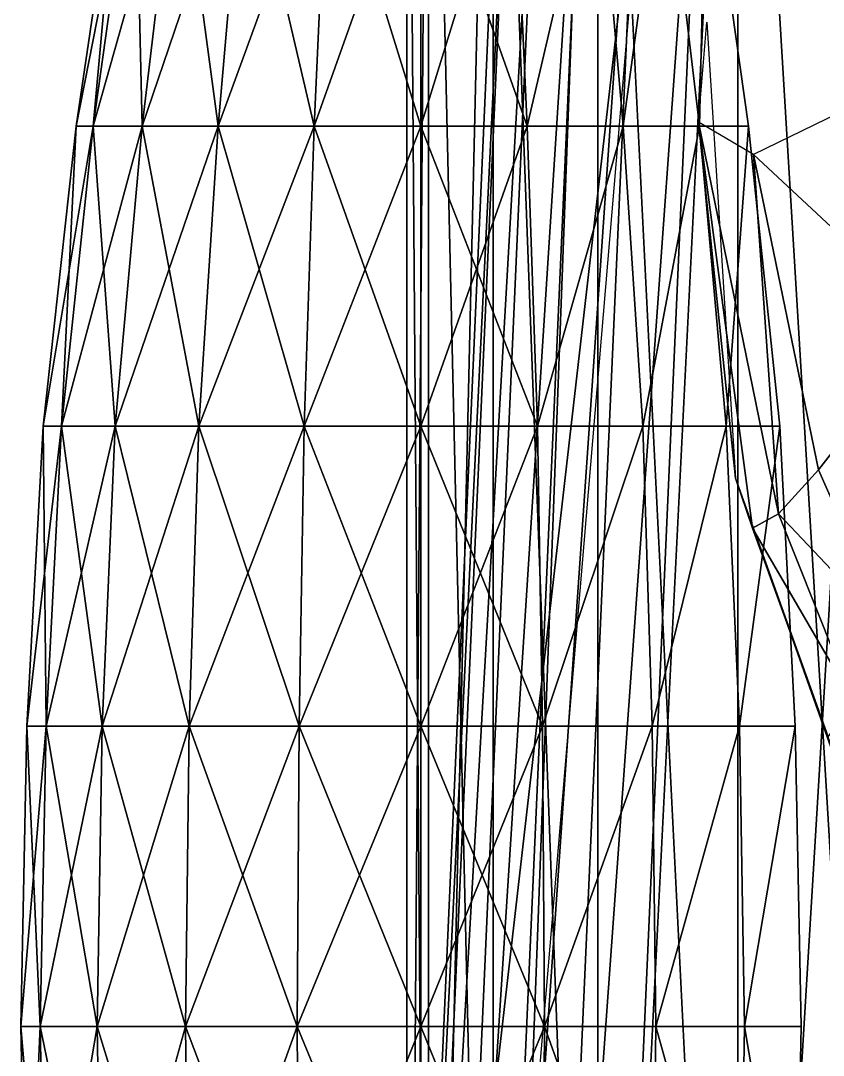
# Model space of a CAD drawing. Extents: x -6.9 to 5, y -21.1 to 53.8.
# Drawn here: x -6.93 to -2.92, y 34.84 to 40.01 of the extents above; entities that cross this region are included whole.
import ezdxf

# ---------------------------------------------------------------- set-up
doc = ezdxf.new("R2010")
doc.units = 0
doc.header["$MEASUREMENT"] = 0
doc.layers.add('DEFAULT', color=7, linetype='CONTINUOUS')

msp = doc.modelspace()

# ---------------------------------------------------------------- linework, layer by layer
at = {"layer": 'DEFAULT'}
for points in [[(-5, 29.5), (-4.890738, 43.5, -1.039558), (-4.890738, 29.5, -1.039558)], [(-4.890738, 29.5, 1.039558), (-5, 43.5), (-5, 29.5)], [(-4.890738, 43.5, 1.039558), (-5, 43.5), (-4.890738, 29.5, 1.039558)], [(-5, 43.5), (-4.890738, 43.5, -1.039558), (-5, 29.5)], [(-4.890738, 29.5, -1.039559), (-4.567728, 43.5, -2.033683), (-4.567728, 29.5, -2.033683)], [(-4.567728, 29.5, 2.033683), (-4.890738, 43.5, 1.039559), (-4.890738, 29.5, 1.039559)], [(-4.567728, 43.5, 2.033683), (-4.890738, 43.5, 1.039559), (-4.567728, 29.5, 2.033683)], [(-4.890738, 43.5, -1.039559), (-4.567728, 43.5, -2.033683), (-4.890738, 29.5, -1.039559)], [(-4.567728, 29.5, -2.033683), (-4.045086, 43.5, -2.938926), (-4.045086, 29.5, -2.938926)], [(-4.045086, 29.5, 2.938926), (-4.567728, 43.5, 2.033683), (-4.567728, 29.5, 2.033683)], [(-4.045086, 43.5, 2.938926), (-4.567728, 43.5, 2.033683), (-4.045086, 29.5, 2.938926)], [(-4.567728, 43.5, -2.033683), (-4.045086, 43.5, -2.938926), (-4.567728, 29.5, -2.033683)], [(-4.045084, 29.5, -2.938926), (-3.345654, 43.5, -3.715724), (-3.345654, 29.5, -3.715724)], [(-3.345654, 29.5, 3.715724), (-4.045084, 43.5, 2.938926), (-4.045084, 29.5, 2.938926)], [(-3.345654, 43.5, 3.715724), (-4.045084, 43.5, 2.938926), (-3.345654, 29.5, 3.715724)], [(-4.045084, 43.5, -2.938926), (-3.345654, 43.5, -3.715724), (-4.045084, 29.5, -2.938926)], [(-3.345654, 29.5, -3.715724), (-2.5, 43.5, -4.330127), (-2.5, 29.5, -4.330127)], [(-2.5, 29.5, 4.330127), (-3.345654, 43.5, 3.715724), (-3.345654, 29.5, 3.715724)], [(-2.5, 43.5, 4.330127), (-3.345654, 43.5, 3.715724), (-2.5, 29.5, 4.330127)], [(-3.345654, 43.5, -3.715724), (-2.5, 43.5, -4.330127), (-3.345654, 29.5, -3.715724)], [(-4.5, 42.072975, 5.896986), (-3.75, 41.718246, 2.927024), (-5, 30.822975, 5.064734)], [(-4.451057, 42.050426, 6.205179), (-4.5, 42.072975, 5.896986), (-5, 30.822975, 5.064734)], [(-4.951057, 30.800425, 5.372927), (-4.451057, 42.050426, 6.205179), (-5, 30.822975, 5.064734)], [(-4.309013, 42.030083, 6.483204), (-4.451057, 42.050426, 6.205179), (-4.951057, 30.800425, 5.372927)], [(-4.809013, 30.780081, 5.650953), (-4.309013, 42.030083, 6.483204), (-4.951057, 30.800425, 5.372927)], [(-4.087784, 42.013939, 6.703846), (-4.309013, 42.030083, 6.483204), (-4.809013, 30.780081, 5.650953)], [(-4.587784, 30.763937, 5.871594), (-4.087784, 42.013939, 6.703846), (-4.809013, 30.780081, 5.650953)], [(-3.809013, 42.003571, 6.845507), (-4.087784, 42.013939, 6.703846), (-4.587784, 30.763937, 5.871594)], [(-4.309013, 30.753571, 6.013256), (-3.809013, 42.003571, 6.845507), (-4.587784, 30.763937, 5.871594)], [(-3.5, 42, 6.894319), (-3.809013, 42.003571, 6.845507), (-4.309013, 30.753571, 6.013256)], [(-4, 30.75, 6.062068), (-3.5, 42, 6.894319), (-4.309013, 30.753571, 6.013256)], [(4, 30.75, 6.062068), (3.5, 42, 6.894319), (-4, 30.75, 6.062068)], [(3.5, 42, 6.894319), (-3.5, 42, 6.894319), (-4, 30.75, 6.062068)], [(-3.75, 41.718246, 2.927024), (-4.5, 32.834625, 1.072976), (-5, 30.822975, 5.064734)], [(-6.652334, 39.480003, -2.27), (-6.430971, 40.980003, -2.27), (-6.357508, 40.980003, -2.733825)], [(-6.652334, 39.480003, -2.27), (-6.568037, 39.480003, -1.73777), (-6.430971, 40.980003, -2.27)], [(-6.568037, 39.480003, -2.80223), (-6.652334, 39.480003, -2.27), (-6.357508, 40.980003, -2.733825)], [(-6.568037, 39.480003, 3.30223), (-6.357508, 40.980003, 3.233825), (-6.652334, 39.480003, 2.77)], [(-6.652334, 39.480003, 2.77), (-6.430971, 40.980003, 2.77), (-6.568037, 39.480003, 2.23777)], [(-6.652334, 39.480003, 2.77), (-6.357508, 40.980003, 3.233825), (-6.430971, 40.980003, 2.77)], [(-6.568037, 39.480003, -1.73777), (-6.357508, 40.980003, -1.806175), (-6.430971, 40.980003, -2.27)], [(-6.144312, 40.980003, -3.15225), (-6.568037, 39.480003, -2.80223), (-6.357508, 40.980003, -2.733825)], [(-6.568037, 39.480003, -2.80223), (-6.144312, 40.980003, -3.15225), (-6.323397, 39.480003, -3.282363)], [(-6.568037, 39.480003, -1.73777), (-6.323397, 39.480003, -1.257637), (-6.357508, 40.980003, -1.806175)], [(-6.568037, 39.480003, 2.23777), (-6.357508, 40.980003, 2.306175), (-6.323397, 39.480003, 1.757637)], [(-6.568037, 39.480003, 3.30223), (-6.323397, 39.480003, 3.782363), (-6.144312, 40.980003, 3.65225)], [(-6.144312, 40.980003, 3.65225), (-6.357508, 40.980003, 3.233825), (-6.568037, 39.480003, 3.30223)], [(-6.568037, 39.480003, 2.23777), (-6.430971, 40.980003, 2.77), (-6.357508, 40.980003, 2.306175)], [(-6.323397, 39.480003, -1.257637), (-6.144312, 40.980003, -1.38775), (-6.357508, 40.980003, -1.806175)], [(-6.323397, 39.480003, 1.757637), (-6.357508, 40.980003, 2.306175), (-6.144312, 40.980003, 1.88775)], [(-6.323397, 39.480003, -3.282363), (-6.144312, 40.980003, -3.15225), (-5.812248, 40.980003, -3.484312)], [(-6.144312, 40.980003, -1.38775), (-6.323397, 39.480003, -1.257637), (-5.942362, 39.480003, -0.8766)], [(-5.812248, 40.980003, -3.484312), (-5.942362, 39.480003, -3.6634), (-6.323397, 39.480003, -3.282363)], [(-5.812248, 40.980003, 3.984312), (-6.323397, 39.480003, 3.782363), (-5.942362, 39.480003, 4.1634)], [(-6.144312, 40.980003, 1.88775), (-5.942362, 39.480003, 1.3766), (-6.323397, 39.480003, 1.757637)], [(-6.323397, 39.480003, 3.782363), (-5.812248, 40.980003, 3.984312), (-6.144312, 40.980003, 3.65225)], [(-6.144312, 40.980003, -1.38775), (-5.942362, 39.480003, -0.8766), (-5.812248, 40.980003, -1.055688)], [(-6.144312, 40.980003, 1.88775), (-5.812248, 40.980003, 1.555688), (-5.942362, 39.480003, 1.3766)], [(-5.942362, 39.480003, -3.6634), (-5.812248, 40.980003, -3.484312), (-5.393824, 40.980003, -3.697509)], [(-5.942362, 39.480003, -0.8766), (-5.462229, 39.480003, -0.631961), (-5.812248, 40.980003, -1.055688)], [(-5.462229, 39.480003, -3.908038), (-5.942362, 39.480003, -3.6634), (-5.393824, 40.980003, -3.697509)], [(-5.462229, 39.480003, 4.408038), (-5.393824, 40.980003, 4.197509), (-5.942362, 39.480003, 4.1634)], [(-5.942362, 39.480003, 1.3766), (-5.812248, 40.980003, 1.555688), (-5.462229, 39.480003, 1.131961)], [(-5.942362, 39.480003, 4.1634), (-5.393824, 40.980003, 4.197509), (-5.812248, 40.980003, 3.984312)], [(-5.462229, 39.480003, -0.631961), (-5.393824, 40.980003, -0.842491), (-5.812248, 40.980003, -1.055688)], [(-5.462229, 39.480003, 1.131961), (-5.812248, 40.980003, 1.555688), (-5.393824, 40.980003, 1.342491)], [(-4.929998, 39.480003, -3.992335), (-5.462229, 39.480003, -3.908038), (-4.929998, 40.980003, -3.770972)], [(-5.393824, 40.980003, -0.842491), (-5.462229, 39.480003, -0.631961), (-4.929998, 39.480003, -0.547664)], [(-4.929998, 40.980003, -3.770972), (-5.462229, 39.480003, -3.908038), (-5.393824, 40.980003, -3.697509)], [(-4.929998, 40.980003, 4.270972), (-5.393824, 40.980003, 4.197509), (-5.462229, 39.480003, 4.408038)], [(-5.393824, 40.980003, 1.342491), (-4.929998, 39.480003, 1.047664), (-5.462229, 39.480003, 1.131961)], [(-4.929998, 39.480003, 4.492335), (-4.929998, 40.980003, 4.270972), (-5.462229, 39.480003, 4.408038)], [(-5.393824, 40.980003, -0.842491), (-4.929998, 39.480003, -0.547664), (-4.929998, 40.980003, -0.769027)], [(-5.393824, 40.980003, 1.342491), (-4.929998, 40.980003, 1.269027), (-4.929998, 39.480003, 1.047664)], [(-4.466173, 40.980003, -3.697509), (-4.397768, 39.480003, -3.908038), (-4.929998, 39.480003, -3.992335)], [(-4.929998, 40.980003, -0.769027), (-4.929998, 39.480003, -0.547664), (-4.397768, 39.480003, -0.631961)], [(-4.466173, 40.980003, -0.842491), (-4.929998, 40.980003, -0.769027), (-4.397768, 39.480003, -0.631961)], [(-4.466173, 40.980003, -3.697509), (-4.929998, 39.480003, -3.992335), (-4.929998, 40.980003, -3.770972)], [(-4.466173, 40.980003, 4.197509), (-4.929998, 40.980003, 4.270972), (-4.929998, 39.480003, 4.492335)], [(-4.466173, 40.980003, 1.342491), (-4.397768, 39.480003, 1.131961), (-4.929998, 40.980003, 1.269027)], [(-4.929998, 40.980003, 1.269027), (-4.397768, 39.480003, 1.131961), (-4.929998, 39.480003, 1.047664)], [(-4.466173, 40.980003, 4.197509), (-4.929998, 39.480003, 4.492335), (-4.397768, 39.480003, 4.408038)], [(-4.397768, 39.480003, -3.908038), (-4.466173, 40.980003, -3.697509), (-4.047749, 40.980003, -3.484312)], [(-4.397768, 39.480003, 4.408038), (-4.047749, 40.980003, 3.984312), (-4.466173, 40.980003, 4.197509)], [(-4.397768, 39.480003, -3.908038), (-4.047749, 40.980003, -3.484312), (-3.917637, 39.480003, -3.6634)], [(-4.397768, 39.480003, 4.408038), (-3.917637, 39.480003, 4.1634), (-4.047749, 40.980003, 3.984312)], [(-4.047749, 40.980003, -3.484312), (-3.715687, 40.980003, -3.15225), (-3.917637, 39.480003, -3.6634)], [(-4.047749, 40.980003, 3.984312), (-3.917637, 39.480003, 4.1634), (-3.715687, 40.980003, 3.65225)], [(-3.715687, 40.980003, -3.15225), (-3.536602, 39.480003, -3.282363), (-3.917637, 39.480003, -3.6634)], [(-3.715687, 40.980003, 3.65225), (-3.917637, 39.480003, 4.1634), (-3.536602, 39.480003, 3.782363)], [(-3.715687, 40.980003, -3.15225), (-3.502491, 40.980003, -2.733825), (-3.536602, 39.480003, -3.282363)], [(-3.715687, 40.980003, 3.65225), (-3.536602, 39.480003, 3.782363), (-3.502491, 40.980003, 3.233825)], [(-3.502491, 40.980003, -2.733825), (-3.291962, 39.480003, -2.80223), (-3.536602, 39.480003, -3.282363)], [(-3.502491, 40.980003, 3.233825), (-3.536602, 39.480003, 3.782363), (-3.291962, 39.480003, 3.30223)], [(-3.541748, 39.500206, 7.776932), (-3.5, 40, 6.5), (-3.356903, 37.721264, 6.176901)], [(-2.366692, 38.500122, 10.358778), (-2.659744, 39.634232, 10.337187), (-3.266655, 39.339157, 9.150211)], [(-6.818045, 37.980003, -2.27), (-6.652334, 39.480003, -2.27), (-6.568037, 39.480003, -2.80223)], [(-6.818045, 37.980003, -2.27), (-6.725637, 37.980003, -1.686561), (-6.652334, 39.480003, -2.27)], [(-6.725637, 37.980003, -2.853439), (-6.818045, 37.980003, -2.27), (-6.568037, 39.480003, -2.80223)], [(-6.725637, 37.980003, 3.353439), (-6.568037, 39.480003, 3.30223), (-6.818045, 37.980003, 2.77)], [(-6.818045, 37.980003, 2.77), (-6.652334, 39.480003, 2.77), (-6.725637, 37.980003, 2.186561)], [(-6.818045, 37.980003, 2.77), (-6.568037, 39.480003, 3.30223), (-6.652334, 39.480003, 2.77)], [(-6.45746, 37.980003, -3.379766), (-6.725637, 37.980003, -2.853439), (-6.323397, 39.480003, -3.282363)], [(-6.725637, 37.980003, -1.686561), (-6.45746, 37.980003, -1.160234), (-6.568037, 39.480003, -1.73777)], [(-6.652334, 39.480003, -2.27), (-6.725637, 37.980003, -1.686561), (-6.568037, 39.480003, -1.73777)], [(-6.323397, 39.480003, -3.282363), (-6.725637, 37.980003, -2.853439), (-6.568037, 39.480003, -2.80223)], [(-6.323397, 39.480003, 3.782363), (-6.568037, 39.480003, 3.30223), (-6.725637, 37.980003, 3.353439)], [(-6.652334, 39.480003, 2.77), (-6.568037, 39.480003, 2.23777), (-6.725637, 37.980003, 2.186561)], [(-6.725637, 37.980003, 2.186561), (-6.568037, 39.480003, 2.23777), (-6.45746, 37.980003, 1.660234)], [(-6.45746, 37.980003, 3.879766), (-6.323397, 39.480003, 3.782363), (-6.725637, 37.980003, 3.353439)], [(-6.568037, 39.480003, -1.73777), (-6.45746, 37.980003, -1.160234), (-6.323397, 39.480003, -1.257637)], [(-6.568037, 39.480003, 2.23777), (-6.323397, 39.480003, 1.757637), (-6.45746, 37.980003, 1.660234)], [(-6.45746, 37.980003, -1.160234), (-6.039764, 37.980003, -0.742538), (-6.323397, 39.480003, -1.257637)], [(-5.942362, 39.480003, -3.6634), (-6.45746, 37.980003, -3.379766), (-6.323397, 39.480003, -3.282363)], [(-5.942362, 39.480003, -3.6634), (-6.039764, 37.980003, -3.797462), (-6.45746, 37.980003, -3.379766)], [(-5.942362, 39.480003, 4.1634), (-6.45746, 37.980003, 3.879766), (-6.039764, 37.980003, 4.297462)], [(-5.942362, 39.480003, 4.1634), (-6.323397, 39.480003, 3.782363), (-6.45746, 37.980003, 3.879766)], [(-6.45746, 37.980003, 1.660234), (-6.323397, 39.480003, 1.757637), (-6.039764, 37.980003, 1.242538)], [(-6.039764, 37.980003, -0.742538), (-5.942362, 39.480003, -0.8766), (-6.323397, 39.480003, -1.257637)], [(-6.039764, 37.980003, 1.242538), (-6.323397, 39.480003, 1.757637), (-5.942362, 39.480003, 1.3766)], [(-6.039764, 37.980003, -3.797462), (-5.942362, 39.480003, -3.6634), (-5.462229, 39.480003, -3.908038)], [(-6.039764, 37.980003, -0.742538), (-5.513437, 37.980003, -0.474361), (-5.942362, 39.480003, -0.8766)], [(-5.462229, 39.480003, -3.908038), (-5.513437, 37.980003, -4.065639), (-6.039764, 37.980003, -3.797462)], [(-5.462229, 39.480003, 4.408038), (-6.039764, 37.980003, 4.297462), (-5.513437, 37.980003, 4.565639)], [(-6.039764, 37.980003, 1.242538), (-5.942362, 39.480003, 1.3766), (-5.513437, 37.980003, 0.974361)], [(-6.039764, 37.980003, 4.297462), (-5.462229, 39.480003, 4.408038), (-5.942362, 39.480003, 4.1634)], [(-5.513437, 37.980003, -0.474361), (-5.462229, 39.480003, -0.631961), (-5.942362, 39.480003, -0.8766)], [(-5.513437, 37.980003, 0.974361), (-5.942362, 39.480003, 1.3766), (-5.462229, 39.480003, 1.131961)], [(-5.462229, 39.480003, -0.631961), (-5.513437, 37.980003, -0.474361), (-4.929998, 37.980003, -0.381954)], [(-4.929998, 39.480003, -3.992335), (-5.513437, 37.980003, -4.065639), (-5.462229, 39.480003, -3.908038)], [(-4.929998, 39.480003, -3.992335), (-4.929998, 37.980003, -4.158046), (-5.513437, 37.980003, -4.065639)], [(-4.929998, 39.480003, 4.492335), (-5.513437, 37.980003, 4.565639), (-4.929998, 37.980003, 4.658046)], [(-4.929998, 39.480003, 4.492335), (-5.462229, 39.480003, 4.408038), (-5.513437, 37.980003, 4.565639)], [(-5.462229, 39.480003, 1.131961), (-4.929998, 37.980003, 0.881954), (-5.513437, 37.980003, 0.974361)], [(-4.929998, 37.980003, -0.381954), (-4.929998, 39.480003, -0.547664), (-5.462229, 39.480003, -0.631961)], [(-4.929998, 37.980003, 0.881954), (-5.462229, 39.480003, 1.131961), (-4.929998, 39.480003, 1.047664)], [(-4.397768, 39.480003, -3.908038), (-4.34656, 37.980003, -4.065639), (-4.929998, 37.980003, -4.158046)], [(-4.397768, 39.480003, -3.908038), (-4.929998, 37.980003, -4.158046), (-4.929998, 39.480003, -3.992335)], [(-4.929998, 37.980003, -0.381954), (-4.34656, 37.980003, -0.474361), (-4.929998, 39.480003, -0.547664)], [(-4.929998, 39.480003, -0.547664), (-4.34656, 37.980003, -0.474361), (-4.397768, 39.480003, -0.631961)], [(-4.929998, 39.480003, 1.047664), (-4.397768, 39.480003, 1.131961), (-4.34656, 37.980003, 0.974361)], [(-4.929998, 37.980003, 0.881954), (-4.929998, 39.480003, 1.047664), (-4.34656, 37.980003, 0.974361)], [(-4.397768, 39.480003, 4.408038), (-4.929998, 39.480003, 4.492335), (-4.929998, 37.980003, 4.658046)], [(-4.397768, 39.480003, 4.408038), (-4.929998, 37.980003, 4.658046), (-4.34656, 37.980003, 4.565639)], [(-3.917637, 39.480003, -3.6634), (-4.34656, 37.980003, -4.065639), (-4.397768, 39.480003, -3.908038)], [(-3.917637, 39.480003, 4.1634), (-4.397768, 39.480003, 4.408038), (-4.34656, 37.980003, 4.565639)], [(-3.917637, 39.480003, -3.6634), (-3.820234, 37.980003, -3.797462), (-4.34656, 37.980003, -4.065639)], [(-3.917637, 39.480003, 4.1634), (-4.34656, 37.980003, 4.565639), (-3.820234, 37.980003, 4.297462)], [(-3.820234, 37.980003, -3.797462), (-3.917637, 39.480003, -3.6634), (-3.536602, 39.480003, -3.282363)], [(-3.820234, 37.980003, 4.297462), (-3.536602, 39.480003, 3.782363), (-3.917637, 39.480003, 4.1634)], [(-3.536602, 39.480003, -3.282363), (-3.402538, 37.980003, -3.379766), (-3.820234, 37.980003, -3.797462)], [(-3.536602, 39.480003, 3.782363), (-3.820234, 37.980003, 4.297462), (-3.402538, 37.980003, 3.879766)], [(-3.541748, 39.500206, 7.776932), (-3.270897, 37.471272, 7.706921), (-3.142082, 37.541832, 8.473433)], [(-3.266655, 39.339157, 9.150211), (-3.541748, 39.500206, 7.776932), (-3.142082, 37.541832, 8.473433)], [(-3.356903, 37.721264, 6.176901), (-3.270897, 37.471272, 7.706921), (-3.541748, 39.500206, 7.776932)], [(-3.291962, 39.480003, -2.80223), (-3.402538, 37.980003, -3.379766), (-3.536602, 39.480003, -3.282363)], [(-3.291962, 39.480003, 3.30223), (-3.536602, 39.480003, 3.782363), (-3.402538, 37.980003, 3.879766)], [(-3.291962, 39.480003, -2.80223), (-3.134361, 37.980003, -2.853439), (-3.402538, 37.980003, -3.379766)], [(-3.291962, 39.480003, 3.30223), (-3.402538, 37.980003, 3.879766), (-3.134361, 37.980003, 3.353439)], [(-2.942055, 37.762875, 9.178553), (-2.366692, 38.500122, 10.358778), (-3.266655, 39.339157, 9.150211)], [(-3.142082, 37.541832, 8.473433), (-2.942055, 37.762875, 9.178553), (-3.266655, 39.339157, 9.150211)], [(-2.366692, 38.500122, 10.358778), (-2.942055, 37.762875, 9.178553), (-2.583603, 36.952625, 9.255147)], [(-6.898518, 36.480003, -2.268426), (-6.725637, 37.980003, -2.853439), (-6.802172, 36.480003, -2.876731)], [(-6.898518, 36.480003, -2.268426), (-6.818045, 37.980003, -2.27), (-6.725637, 37.980003, -2.853439)], [(-6.818045, 37.980003, -2.27), (-6.898518, 36.480003, -2.268426), (-6.802172, 36.480003, -1.66012)], [(-6.818045, 37.980003, 2.77), (-6.802172, 36.480003, 2.16012), (-6.898518, 36.480003, 2.768426)], [(-6.898518, 36.480003, 2.768426), (-6.725637, 37.980003, 3.353439), (-6.818045, 37.980003, 2.77)], [(-6.898518, 36.480003, 2.768426), (-6.802172, 36.480003, 3.376731), (-6.725637, 37.980003, 3.353439)], [(-6.802172, 36.480003, -1.66012), (-6.725637, 37.980003, -1.686561), (-6.818045, 37.980003, -2.27)], [(-6.802172, 36.480003, 2.16012), (-6.818045, 37.980003, 2.77), (-6.725637, 37.980003, 2.186561)], [(-6.45746, 37.980003, -3.379766), (-6.802172, 36.480003, -2.876731), (-6.725637, 37.980003, -2.853439)], [(-6.802172, 36.480003, -1.66012), (-6.522564, 36.480003, -1.11136), (-6.725637, 37.980003, -1.686561)], [(-6.802172, 36.480003, -2.876731), (-6.45746, 37.980003, -3.379766), (-6.522564, 36.480003, -3.425493)], [(-6.802172, 36.480003, 3.376731), (-6.522564, 36.480003, 3.925493), (-6.45746, 37.980003, 3.879766)], [(-6.802172, 36.480003, 2.16012), (-6.725637, 37.980003, 2.186561), (-6.522564, 36.480003, 1.61136)], [(-6.45746, 37.980003, 3.879766), (-6.725637, 37.980003, 3.353439), (-6.802172, 36.480003, 3.376731)], [(-6.725637, 37.980003, -1.686561), (-6.522564, 36.480003, -1.11136), (-6.45746, 37.980003, -1.160234)], [(-6.725637, 37.980003, 2.186561), (-6.45746, 37.980003, 1.660234), (-6.522564, 36.480003, 1.61136)], [(-6.039764, 37.980003, -3.797462), (-6.087065, 36.480003, -3.860991), (-6.522564, 36.480003, -3.425493)], [(-6.522564, 36.480003, -3.425493), (-6.45746, 37.980003, -3.379766), (-6.039764, 37.980003, -3.797462)], [(-6.087065, 36.480003, -0.675861), (-6.45746, 37.980003, -1.160234), (-6.522564, 36.480003, -1.11136)], [(-6.087065, 36.480003, 1.175861), (-6.522564, 36.480003, 1.61136), (-6.45746, 37.980003, 1.660234)], [(-6.522564, 36.480003, 3.925493), (-6.039764, 37.980003, 4.297462), (-6.45746, 37.980003, 3.879766)], [(-6.039764, 37.980003, 4.297462), (-6.522564, 36.480003, 3.925493), (-6.087065, 36.480003, 4.360991)], [(-6.087065, 36.480003, -0.675861), (-6.039764, 37.980003, -0.742538), (-6.45746, 37.980003, -1.160234)], [(-6.087065, 36.480003, 1.175861), (-6.45746, 37.980003, 1.660234), (-6.039764, 37.980003, 1.242538)], [(-6.039764, 37.980003, -3.797462), (-5.513437, 37.980003, -4.065639), (-6.087065, 36.480003, -3.860991)], [(-5.538305, 36.480003, -4.140599), (-6.087065, 36.480003, -3.860991), (-5.513437, 37.980003, -4.065639)], [(-5.538305, 36.480003, -0.396253), (-6.039764, 37.980003, -0.742538), (-6.087065, 36.480003, -0.675861)], [(-5.538305, 36.480003, 0.896253), (-6.087065, 36.480003, 1.175861), (-6.039764, 37.980003, 1.242538)], [(-5.538305, 36.480003, 4.640599), (-5.513437, 37.980003, 4.565639), (-6.087065, 36.480003, 4.360991)], [(-6.039764, 37.980003, 4.297462), (-6.087065, 36.480003, 4.360991), (-5.513437, 37.980003, 4.565639)], [(-5.538305, 36.480003, -0.396253), (-5.513437, 37.980003, -0.474361), (-6.039764, 37.980003, -0.742538)], [(-5.538305, 36.480003, 0.896253), (-6.039764, 37.980003, 1.242538), (-5.513437, 37.980003, 0.974361)], [(-4.929998, 37.980003, -4.158046), (-4.929998, 36.480003, -4.236945), (-5.538305, 36.480003, -4.140599)], [(-4.929998, 36.480003, -0.299907), (-5.513437, 37.980003, -0.474361), (-5.538305, 36.480003, -0.396253)], [(-5.513437, 37.980003, -4.065639), (-4.929998, 37.980003, -4.158046), (-5.538305, 36.480003, -4.140599)], [(-5.513437, 37.980003, 4.565639), (-5.538305, 36.480003, 4.640599), (-4.929998, 37.980003, 4.658046)], [(-4.929998, 36.480003, 0.799907), (-5.538305, 36.480003, 0.896253), (-5.513437, 37.980003, 0.974361)], [(-4.929998, 37.980003, 4.658046), (-5.538305, 36.480003, 4.640599), (-4.929998, 36.480003, 4.736945)], [(-5.513437, 37.980003, -0.474361), (-4.929998, 36.480003, -0.299907), (-4.929998, 37.980003, -0.381954)], [(-5.513437, 37.980003, 0.974361), (-4.929998, 37.980003, 0.881954), (-4.929998, 36.480003, 0.799907)], [(-4.34656, 37.980003, -4.065639), (-4.321692, 36.480003, -4.140599), (-4.929998, 36.480003, -4.236945)], [(-4.929998, 37.980003, -4.158046), (-4.34656, 37.980003, -4.065639), (-4.929998, 36.480003, -4.236945)], [(-4.929998, 37.980003, -0.381954), (-4.929998, 36.480003, -0.299907), (-4.321692, 36.480003, -0.396253)], [(-4.321692, 36.480003, -0.396253), (-4.34656, 37.980003, -0.474361), (-4.929998, 37.980003, -0.381954)], [(-4.321692, 36.480003, 0.896253), (-4.929998, 37.980003, 0.881954), (-4.34656, 37.980003, 0.974361)], [(-4.929998, 37.980003, 0.881954), (-4.321692, 36.480003, 0.896253), (-4.929998, 36.480003, 0.799907)], [(-4.929998, 37.980003, 4.658046), (-4.929998, 36.480003, 4.736945), (-4.34656, 37.980003, 4.565639)], [(-4.34656, 37.980003, 4.565639), (-4.929998, 36.480003, 4.736945), (-4.321692, 36.480003, 4.640599)], [(-3.820234, 37.980003, -3.797462), (-4.321692, 36.480003, -4.140599), (-4.34656, 37.980003, -4.065639)], [(-3.820234, 37.980003, 4.297462), (-4.34656, 37.980003, 4.565639), (-4.321692, 36.480003, 4.640599)], [(-3.820234, 37.980003, -3.797462), (-3.772934, 36.480003, -3.860991), (-4.321692, 36.480003, -4.140599)], [(-3.820234, 37.980003, 4.297462), (-4.321692, 36.480003, 4.640599), (-3.772934, 36.480003, 4.360991)], [(-3.772934, 36.480003, -3.860991), (-3.820234, 37.980003, -3.797462), (-3.402538, 37.980003, -3.379766)], [(-3.772934, 36.480003, 4.360991), (-3.402538, 37.980003, 3.879766), (-3.820234, 37.980003, 4.297462)], [(-3.402538, 37.980003, -3.379766), (-3.337435, 36.480003, -3.425493), (-3.772934, 36.480003, -3.860991)], [(-3.402538, 37.980003, 3.879766), (-3.772934, 36.480003, 4.360991), (-3.337435, 36.480003, 3.925493)], [(-3.134361, 37.980003, -2.853439), (-3.337435, 36.480003, -3.425493), (-3.402538, 37.980003, -3.379766)], [(-3.134361, 37.980003, 3.353439), (-3.402538, 37.980003, 3.879766), (-3.337435, 36.480003, 3.925493)], [(-3.337435, 36.480003, -3.425493), (-3.134361, 37.980003, -2.853439), (-3.057827, 36.480003, -2.876731)], [(-3.337435, 36.480003, 3.925493), (-3.057827, 36.480003, 3.376731), (-3.134361, 37.980003, 3.353439)], [(-2.583603, 36.952625, 9.255147), (-2.942055, 37.762875, 9.178553), (-3.142082, 37.541832, 8.473433)], [(-2.89328, 36.427628, 7.747263), (-3.270897, 37.471272, 7.706921), (-3.356903, 37.721264, 6.176901)], [(-3.356903, 37.721264, 6.176901), (-2.541809, 35.415253, 6.050375), (-2.89328, 36.427628, 7.747263)], [(-2.767937, 36.605072, 8.546446), (-3.142082, 37.541832, 8.473433), (-3.270897, 37.471272, 7.706921)], [(-2.767937, 36.605072, 8.546446), (-2.583603, 36.952625, 9.255147), (-3.142082, 37.541832, 8.473433)], [(-2.89328, 36.427628, 7.747263), (-2.767937, 36.605072, 8.546446), (-3.270897, 37.471272, 7.706921)], [(-6.929998, 34.980003, -2.27), (-6.802172, 36.480003, -2.876731), (-6.832111, 34.980003, -2.888034)], [(-6.929998, 34.980003, -2.27), (-6.898518, 36.480003, -2.268426), (-6.802172, 36.480003, -2.876731)], [(-6.898518, 36.480003, -2.268426), (-6.929998, 34.980003, -2.27), (-6.832111, 34.980003, -1.651966)], [(-6.898518, 36.480003, 2.768426), (-6.832111, 34.980003, 2.151966), (-6.929998, 34.980003, 2.77)], [(-6.929998, 34.980003, 2.77), (-6.802172, 36.480003, 3.376731), (-6.898518, 36.480003, 2.768426)], [(-6.929998, 34.980003, 2.77), (-6.832111, 34.980003, 3.388034), (-6.802172, 36.480003, 3.376731)], [(-6.832111, 34.980003, -1.651966), (-6.802172, 36.480003, -1.66012), (-6.898518, 36.480003, -2.268426)], [(-6.832111, 34.980003, 2.151966), (-6.898518, 36.480003, 2.768426), (-6.802172, 36.480003, 2.16012)], [(-6.802172, 36.480003, -2.876731), (-6.522564, 36.480003, -3.425493), (-6.832111, 34.980003, -2.888034)], [(-6.802172, 36.480003, -1.66012), (-6.832111, 34.980003, -1.651966), (-6.548033, 34.980003, -1.094429)], [(-6.832111, 34.980003, -2.888034), (-6.522564, 36.480003, -3.425493), (-6.548033, 34.980003, -3.445571)], [(-6.832111, 34.980003, 3.388034), (-6.548033, 34.980003, 3.945571), (-6.522564, 36.480003, 3.925493)], [(-6.802172, 36.480003, 2.16012), (-6.548033, 34.980003, 1.594429), (-6.832111, 34.980003, 2.151966)], [(-6.802172, 36.480003, 3.376731), (-6.832111, 34.980003, 3.388034), (-6.522564, 36.480003, 3.925493)], [(-6.522564, 36.480003, -1.11136), (-6.802172, 36.480003, -1.66012), (-6.548033, 34.980003, -1.094429)], [(-6.522564, 36.480003, 1.61136), (-6.548033, 34.980003, 1.594429), (-6.802172, 36.480003, 2.16012)], [(-6.522564, 36.480003, -3.425493), (-6.087065, 36.480003, -3.860991), (-6.548033, 34.980003, -3.445571)], [(-6.548033, 34.980003, -1.094429), (-6.10557, 34.980003, -0.651966), (-6.522564, 36.480003, -1.11136)], [(-6.548033, 34.980003, -3.445571), (-6.087065, 36.480003, -3.860991), (-6.10557, 34.980003, -3.888034)], [(-6.548033, 34.980003, 3.945571), (-6.10557, 34.980003, 4.388034), (-6.087065, 36.480003, 4.360991)], [(-6.548033, 34.980003, 1.594429), (-6.522564, 36.480003, 1.61136), (-6.10557, 34.980003, 1.151966)], [(-6.522564, 36.480003, 3.925493), (-6.548033, 34.980003, 3.945571), (-6.087065, 36.480003, 4.360991)], [(-6.522564, 36.480003, -1.11136), (-6.10557, 34.980003, -0.651966), (-6.087065, 36.480003, -0.675861)], [(-6.522564, 36.480003, 1.61136), (-6.087065, 36.480003, 1.175861), (-6.10557, 34.980003, 1.151966)], [(-6.10557, 34.980003, -0.651966), (-5.548033, 34.980003, -0.367887), (-6.087065, 36.480003, -0.675861)], [(-5.538305, 36.480003, -4.140599), (-6.10557, 34.980003, -3.888034), (-6.087065, 36.480003, -3.860991)], [(-6.10557, 34.980003, -3.888034), (-5.538305, 36.480003, -4.140599), (-5.548033, 34.980003, -4.172112)], [(-6.10557, 34.980003, 4.388034), (-5.548033, 34.980003, 4.672112), (-5.538305, 36.480003, 4.640599)], [(-5.538305, 36.480003, 4.640599), (-6.087065, 36.480003, 4.360991), (-6.10557, 34.980003, 4.388034)], [(-6.10557, 34.980003, 1.151966), (-6.087065, 36.480003, 1.175861), (-5.548033, 34.980003, 0.867887)], [(-6.087065, 36.480003, -0.675861), (-5.548033, 34.980003, -0.367887), (-5.538305, 36.480003, -0.396253)], [(-6.087065, 36.480003, 1.175861), (-5.538305, 36.480003, 0.896253), (-5.548033, 34.980003, 0.867887)], [(-5.548033, 34.980003, -0.367887), (-4.929998, 34.980003, -0.27), (-5.538305, 36.480003, -0.396253)], [(-4.929998, 36.480003, -4.236945), (-4.929998, 34.980003, -4.27), (-5.548033, 34.980003, -4.172112)], [(-5.538305, 36.480003, -4.140599), (-4.929998, 36.480003, -4.236945), (-5.548033, 34.980003, -4.172112)], [(-5.538305, 36.480003, 4.640599), (-5.548033, 34.980003, 4.672112), (-4.929998, 36.480003, 4.736945)], [(-4.929998, 36.480003, 4.736945), (-5.548033, 34.980003, 4.672112), (-4.929998, 34.980003, 4.77)], [(-5.548033, 34.980003, 0.867887), (-5.538305, 36.480003, 0.896253), (-4.929998, 34.980003, 0.77)], [(-4.929998, 34.980003, -0.27), (-4.929998, 36.480003, -0.299907), (-5.538305, 36.480003, -0.396253)], [(-4.929998, 34.980003, 0.77), (-5.538305, 36.480003, 0.896253), (-4.929998, 36.480003, 0.799907)], [(-4.929998, 36.480003, -4.236945), (-4.321692, 36.480003, -4.140599), (-4.929998, 34.980003, -4.27)], [(-4.929998, 34.980003, -4.27), (-4.321692, 36.480003, -4.140599), (-4.311964, 34.980003, -4.172112)], [(-4.929998, 36.480003, -0.299907), (-4.929998, 34.980003, -0.27), (-4.311964, 34.980003, -0.367887)], [(-4.311964, 34.980003, -0.367887), (-4.321692, 36.480003, -0.396253), (-4.929998, 36.480003, -0.299907)], [(-4.311964, 34.980003, 0.867887), (-4.929998, 36.480003, 0.799907), (-4.321692, 36.480003, 0.896253)], [(-4.929998, 36.480003, 0.799907), (-4.311964, 34.980003, 0.867887), (-4.929998, 34.980003, 0.77)], [(-4.929998, 34.980003, 4.77), (-4.311964, 34.980003, 4.672112), (-4.321692, 36.480003, 4.640599)], [(-4.929998, 36.480003, 4.736945), (-4.929998, 34.980003, 4.77), (-4.321692, 36.480003, 4.640599)], [(-4.321692, 36.480003, -4.140599), (-3.772934, 36.480003, -3.860991), (-4.311964, 34.980003, -4.172112)], [(-4.321692, 36.480003, 4.640599), (-4.311964, 34.980003, 4.672112), (-3.772934, 36.480003, 4.360991)], [(-3.772934, 36.480003, -3.860991), (-3.754429, 34.980003, -3.888034), (-4.311964, 34.980003, -4.172112)], [(-3.772934, 36.480003, 4.360991), (-4.311964, 34.980003, 4.672112), (-3.754429, 34.980003, 4.388034)], [(-3.754429, 34.980003, -3.888034), (-3.772934, 36.480003, -3.860991), (-3.337435, 36.480003, -3.425493)], [(-3.754429, 34.980003, 4.388034), (-3.337435, 36.480003, 3.925493), (-3.772934, 36.480003, 4.360991)], [(-3.337435, 36.480003, -3.425493), (-3.311966, 34.980003, -3.445571), (-3.754429, 34.980003, -3.888034)], [(-3.337435, 36.480003, 3.925493), (-3.754429, 34.980003, 4.388034), (-3.311966, 34.980003, 3.945571)], [(-3.057827, 36.480003, -2.876731), (-3.311966, 34.980003, -3.445571), (-3.337435, 36.480003, -3.425493)], [(-3.057827, 36.480003, 3.376731), (-3.337435, 36.480003, 3.925493), (-3.311966, 34.980003, 3.945571)], [(-3.311966, 34.980003, -3.445571), (-3.057827, 36.480003, -2.876731), (-3.027887, 34.980003, -2.888034)], [(-3.311966, 34.980003, 3.945571), (-3.027887, 34.980003, 3.388034), (-3.057827, 36.480003, 3.376731)], [(-6.929998, 34.980003, -2.27), (-6.802172, 33.480003, -2.876731), (-6.898518, 33.480003, -2.268426)], [(-6.929998, 34.980003, -2.27), (-6.832111, 34.980003, -2.888034), (-6.802172, 33.480003, -2.876731)], [(-6.898518, 33.480003, -2.268426), (-6.832111, 34.980003, -1.651966), (-6.929998, 34.980003, -2.27)], [(-6.898518, 33.480003, 2.768426), (-6.929998, 34.980003, 2.77), (-6.832111, 34.980003, 2.151966)], [(-6.929998, 34.980003, 2.77), (-6.802172, 33.480003, 3.376731), (-6.832111, 34.980003, 3.388034)], [(-6.929998, 34.980003, 2.77), (-6.898518, 33.480003, 2.768426), (-6.802172, 33.480003, 3.376731)], [(-6.832111, 34.980003, -1.651966), (-6.898518, 33.480003, -2.268426), (-6.802172, 33.480003, -1.66012)], [(-6.832111, 34.980003, 2.151966), (-6.802172, 33.480003, 2.16012), (-6.898518, 33.480003, 2.768426)], [(-6.802172, 33.480003, -1.66012), (-6.548033, 34.980003, -1.094429), (-6.832111, 34.980003, -1.651966)], [(-6.802172, 33.480003, -2.876731), (-6.832111, 34.980003, -2.888034), (-6.522564, 33.480003, -3.425493)], [(-6.832111, 34.980003, -2.888034), (-6.548033, 34.980003, -3.445571), (-6.522564, 33.480003, -3.425493)], [(-6.832111, 34.980003, 3.388034), (-6.522564, 33.480003, 3.925493), (-6.548033, 34.980003, 3.945571)], [(-6.802172, 33.480003, 3.376731), (-6.522564, 33.480003, 3.925493), (-6.832111, 34.980003, 3.388034)], [(-6.802172, 33.480003, 2.16012), (-6.832111, 34.980003, 2.151966), (-6.548033, 34.980003, 1.594429)], [(-6.522564, 33.480003, -1.11136), (-6.548033, 34.980003, -1.094429), (-6.802172, 33.480003, -1.66012)], [(-6.522564, 33.480003, 1.61136), (-6.802172, 33.480003, 2.16012), (-6.548033, 34.980003, 1.594429)], [(-6.548033, 34.980003, -1.094429), (-6.522564, 33.480003, -1.11136), (-6.10557, 34.980003, -0.651966)], [(-6.522564, 33.480003, -3.425493), (-6.548033, 34.980003, -3.445571), (-6.087065, 33.480003, -3.860991)], [(-6.548033, 34.980003, -3.445571), (-6.10557, 34.980003, -3.888034), (-6.087065, 33.480003, -3.860991)], [(-6.548033, 34.980003, 3.945571), (-6.087065, 33.480003, 4.360991), (-6.10557, 34.980003, 4.388034)], [(-6.522564, 33.480003, 3.925493), (-6.087065, 33.480003, 4.360991), (-6.548033, 34.980003, 3.945571)], [(-6.548033, 34.980003, 1.594429), (-6.10557, 34.980003, 1.151966), (-6.522564, 33.480003, 1.61136)], [(-6.522564, 33.480003, -1.11136), (-6.087065, 33.480003, -0.675861), (-6.10557, 34.980003, -0.651966)], [(-6.522564, 33.480003, 1.61136), (-6.10557, 34.980003, 1.151966), (-6.087065, 33.480003, 1.175861)], [(-6.10557, 34.980003, -0.651966), (-6.087065, 33.480003, -0.675861), (-5.548033, 34.980003, -0.367887)], [(-6.10557, 34.980003, -3.888034), (-5.548033, 34.980003, -4.172112), (-5.538305, 33.480003, -4.140599)], [(-5.538305, 33.480003, -4.140599), (-6.087065, 33.480003, -3.860991), (-6.10557, 34.980003, -3.888034)], [(-5.538305, 33.480003, 4.640599), (-6.10557, 34.980003, 4.388034), (-6.087065, 33.480003, 4.360991)], [(-6.10557, 34.980003, 4.388034), (-5.538305, 33.480003, 4.640599), (-5.548033, 34.980003, 4.672112)], [(-6.10557, 34.980003, 1.151966), (-5.548033, 34.980003, 0.867887), (-6.087065, 33.480003, 1.175861)], [(-6.087065, 33.480003, -0.675861), (-5.538305, 33.480003, -0.396253), (-5.548033, 34.980003, -0.367887)], [(-6.087065, 33.480003, 1.175861), (-5.548033, 34.980003, 0.867887), (-5.538305, 33.480003, 0.896253)], [(-5.548033, 34.980003, -0.367887), (-5.538305, 33.480003, -0.396253), (-4.929998, 34.980003, -0.27)], [(-5.538305, 33.480003, -4.140599), (-5.548033, 34.980003, -4.172112), (-4.929998, 33.480003, -4.236945)], [(-4.929998, 33.480003, -4.236945), (-5.548033, 34.980003, -4.172112), (-4.929998, 34.980003, -4.27)], [(-4.929998, 33.480003, 4.736945), (-4.929998, 34.980003, 4.77), (-5.548033, 34.980003, 4.672112)], [(-5.538305, 33.480003, 4.640599), (-4.929998, 33.480003, 4.736945), (-5.548033, 34.980003, 4.672112)], [(-5.548033, 34.980003, 0.867887), (-4.929998, 34.980003, 0.77), (-5.538305, 33.480003, 0.896253)], [(-4.929998, 34.980003, -0.27), (-5.538305, 33.480003, -0.396253), (-4.929998, 33.480003, -0.299907)], [(-4.929998, 34.980003, 0.77), (-4.929998, 33.480003, 0.799907), (-5.538305, 33.480003, 0.896253)], [(-4.929998, 33.480003, -4.236945), (-4.929998, 34.980003, -4.27), (-4.321692, 33.480003, -4.140599)], [(-4.929998, 34.980003, -4.27), (-4.311964, 34.980003, -4.172112), (-4.321692, 33.480003, -4.140599)], [(-4.311964, 34.980003, -0.367887), (-4.929998, 33.480003, -0.299907), (-4.321692, 33.480003, -0.396253)], [(-4.929998, 33.480003, -0.299907), (-4.311964, 34.980003, -0.367887), (-4.929998, 34.980003, -0.27)], [(-4.929998, 33.480003, 0.799907), (-4.929998, 34.980003, 0.77), (-4.311964, 34.980003, 0.867887)], [(-4.311964, 34.980003, 0.867887), (-4.321692, 33.480003, 0.896253), (-4.929998, 33.480003, 0.799907)], [(-4.929998, 34.980003, 4.77), (-4.321692, 33.480003, 4.640599), (-4.311964, 34.980003, 4.672112)], [(-4.929998, 33.480003, 4.736945), (-4.321692, 33.480003, 4.640599), (-4.929998, 34.980003, 4.77)], [(-4.321692, 33.480003, -4.140599), (-4.311964, 34.980003, -4.172112), (-3.772934, 33.480003, -3.860991)], [(-4.321692, 33.480003, 4.640599), (-3.772934, 33.480003, 4.360991), (-4.311964, 34.980003, 4.672112)], [(-3.772934, 33.480003, -3.860991), (-4.311964, 34.980003, -4.172112), (-3.754429, 34.980003, -3.888034)], [(-3.772934, 33.480003, 4.360991), (-3.754429, 34.980003, 4.388034), (-4.311964, 34.980003, 4.672112)], [(-3.754429, 34.980003, -3.888034), (-3.337435, 33.480003, -3.425493), (-3.772934, 33.480003, -3.860991)], [(-3.754429, 34.980003, 4.388034), (-3.772934, 33.480003, 4.360991), (-3.337435, 33.480003, 3.925493)], [(-3.337435, 33.480003, -3.425493), (-3.754429, 34.980003, -3.888034), (-3.311966, 34.980003, -3.445571)], [(-3.337435, 33.480003, 3.925493), (-3.311966, 34.980003, 3.945571), (-3.754429, 34.980003, 4.388034)], [(-3.057827, 33.480003, -2.876731), (-3.337435, 33.480003, -3.425493), (-3.311966, 34.980003, -3.445571)], [(-3.057827, 33.480003, 3.376731), (-3.311966, 34.980003, 3.945571), (-3.337435, 33.480003, 3.925493)], [(-3.311966, 34.980003, -3.445571), (-3.027887, 34.980003, -2.888034), (-3.057827, 33.480003, -2.876731)], [(-3.311966, 34.980003, 3.945571), (-3.057827, 33.480003, 3.376731), (-3.027887, 34.980003, 3.388034)]]:
    msp.add_3dface(points, dxfattribs=at)

doc.saveas('drawing.dxf')
